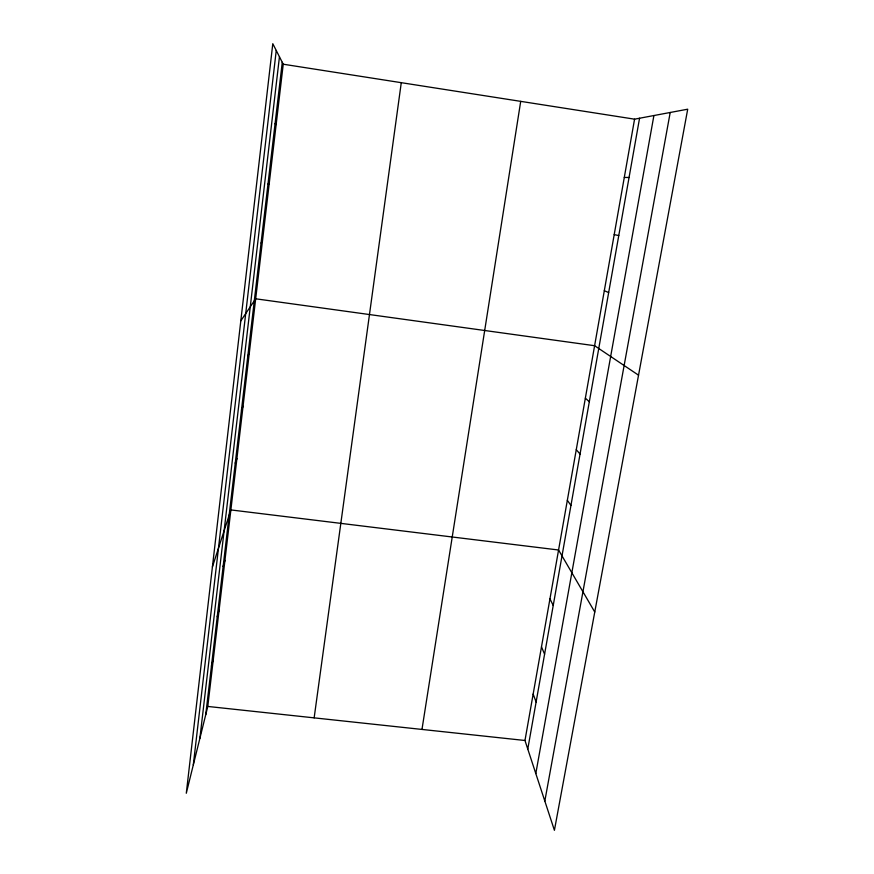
<?xml version="1.0" encoding="UTF-8"?>
<svg xmlns="http://www.w3.org/2000/svg" width="874" height="874" viewBox="0 0 874 874"><rect width="100%" height="100%" fill="white"/><g stroke="black" fill="none" stroke-linecap="round" stroke-linejoin="round"><path stroke-width="1.31" d="M193.307 764.925L276.25 50.484M199.884 738.322L279.451 56.766M205.74 714.703L282.269 62.294M207.783 706.443L283.242 64.217L272.797 43.7L186.293 793.253L207.783 706.443L524.968 740.486L554.411 830.3L687.707 109.195L634.568 119.17L283.242 64.217M314.148 717.86L401.275 82.68M421.978 729.429L520.707 101.362M524.968 740.486L634.568 119.17M527.776 749.062L639.56 118.23M535.806 773.545L653.905 115.543M544.819 801.065L670.205 112.484M211.432 666.185L213.398 658.592M217.222 616.793L219.123 609.91M223.121 566.516L224.946 560.354M212.404 566.953L230.867 509.924L558.573 549.997L594.757 612.008M235.237 463.187L236.909 458.566M241.464 410.081L243.048 406.279M247.812 355.991L249.308 353.03M240.809 320.845L255.678 298.799L594.604 345.711L638.544 375.186M261.075 242.983L262.375 241.847M267.99 183.955L269.192 183.791M624.287 177.433L629.061 177.488M614.214 234.593L618.77 235.587M604.316 290.681L608.665 292.582M275.059 123.737L276.151 124.589M585.351 398.162L589.316 401.767M576.272 449.673L580.052 454.065M567.335 500.278L570.951 505.434M549.954 598.854L553.22 605.453M541.476 646.869L544.589 654.156M533.151 694.076L536.112 702.019"/></g></svg>
